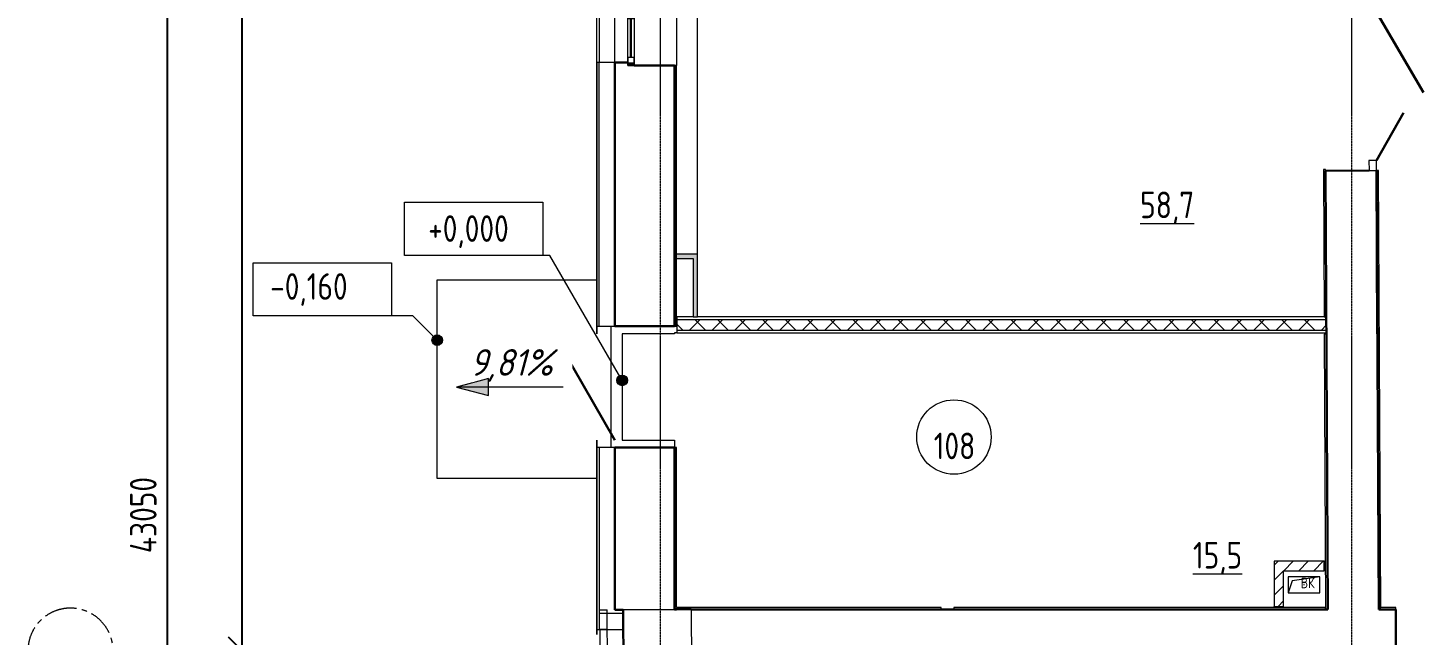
# Model space of a CAD drawing. Header units: millimetres. Extents: x 504091 to 2165846, y 135022 to 442887.
# Drawn here: x 693412 to 706537, y 290725 to 296435 of the extents above; entities that cross this region are included whole.
import ezdxf

# ---------------------------------------------------------------- set-up
doc = ezdxf.new("R2010")
doc.units = ezdxf.units.MM
for name, pattern in [('ADSK_Линия сетки', [25, 20, -2.5, 0, -2.5]), ('ADSK_Штриховая_ш3 п1_5', [4.5, 3, -1.5]), ('осеваяX2', [4, 2.5, -0.5, 0.5, -0.5])]:
    doc.linetypes.add(name, pattern=pattern)
doc.layers.get('Defpoints').update_dxf_attribs({"color": 255})
for name, color, linetype, lineweight in [('_ Окна', 7, 'Continuous', 30), ('Аннотация', 7, 'Continuous', 9), ('Двери', 7, 'Continuous', 20), ('Марки помещений', 7, 'Continuous', 20), ('Обобщенные модели', 7, 'Continuous', 18), ('Окна', 7, 'Continuous', 18), ('Оси', 165, 'осеваяX2', 13), ('отметки', 7, 'Continuous', 20), ('Перекрытие', 7, 'Continuous', 18), ('размеры', 7, 'Continuous', 9), ('Стены внутренние', 7, 'Continuous', 18), ('Стены наружные', 7, 'Continuous', 18), ('Стены несущие', 7, 'Continuous', 30), ('Стены отделка', 7, 'Continuous', 30), ('Стены штриховка', 7, 'Continuous', 18)]:
    doc.layers.add(name, color=color, linetype=linetype, lineweight=lineweight)
doc.layers.add('Линии разделители', color=4, linetype='ADSK_Штриховая_ш3 п1_5', lineweight=40, true_color=0x00ffff)
doc.styles.add('GOST 2.304_new', font='isocpeur.ttf', dxfattribs={"width": 0.9, "oblique": 15})
doc.styles.add('ГОСТ 2.304', font='CS_Gost2304.shx')
doc.dimstyles.new('СПДС', dxfattribs={"dimscale": 100, "dimtxt": 2.5, "dimasz": 2.5, "dimexe": 2, "dimexo": 0.625, "dimgap": 1, "dimtad": 1, "dimdec": 0, "dimrnd": 5, "dimtxsty": 'ГОСТ 2.304', "dimblk": 'OBLIQUE', "dimcen": 2.5, "dimdle": 2, "dimadec": 0, "dimazin": 2, "dimtfac": 0.75, "dimtdec": 0, "dimtmove": 1, "dimatfit": 3, "dimfxl": 0, "dimtolj": 1, "dimarcsym": 0})
pattern_1 = [(45, (705858.08, 270333.52), (-70.7107, 70.7107), [])]

# ---------------------------------------------------------------- blocks, each defined once
blk = doc.blocks.new('Дверь-Alumark_двупольная с глухим окном_S70 - 1600х2100 _алюм_ост_ Д14п EI30-6227666-План 1-го этажа')
at = {"layer": 'Двери', "lineweight": 30}
for p, q in [((-580, 240), (195, 687)), ((830, 240), (384, 497))]:
    blk.add_line(p, q, dxfattribs=at)
at = {"layer": 'Двери'}
for p, q in [((-675, 240), (-675, 170)), ((-580, 240), (-675, 240)), ((-675, 170), (-580, 170)), ((-580, 170), (-580, 240)), ((830, 240), (830, 170)), ((925, 240), (830, 240)), ((830, 170), (925, 170)), ((925, 170), (925, 240))]:
    blk.add_line(p, q, dxfattribs=at)
blk = doc.blocks.new('окно трехпол с фрамугой - 1700-2320_h_ _нов_-2116624-План 1-го этажа')
at = {"layer": '_ Окна', "lineweight": 18}
for p, q in [((-870, 100), (-870, 160)), ((-870, 160), (-790, 160)), ((-790, 160), (-790, 100)), ((-430, 100), (-430, 160)), ((-430, 160), (-370, 160)), ((-370, 160), (-370, 100)), ((370, 100), (370, 160)), ((370, 160), (430, 160)), ((430, 160), (430, 100)), ((790, 160), (790, 100)), ((870, 160), (790, 160)), ((870, 100), (870, 160)), ((-790, 100), (-870, 100)), ((-370, 100), (-430, 100)), ((430, 100), (370, 100)), ((790, 100), (870, 100))]:
    blk.add_line(p, q, dxfattribs=at)
at = {"layer": '_ Окна'}
for p, q in [((-850, 100), (-850, 160)), ((850, 100), (850, 160)), ((-790, 130), (-430, 130)), ((-370, 130), (370, 130)), ((430, 130), (790, 130))]:
    blk.add_line(p, q, dxfattribs=at)
at = {"layer": 'Окна'}
for p, q in [((-870, 160), (-870, 100)), ((-790, 160), (-870, 160)), ((-790, 160), (-430, 160)), ((-370, 160), (-430, 160)), ((-370, 160), (370, 160)), ((430, 160), (370, 160)), ((430, 160), (790, 160)), ((870, 160), (790, 160)), ((870, 100), (870, 160)), ((-870, 100), (-790, 100)), ((-430, 100), (-790, 100)), ((-430, 100), (-370, 100)), ((370, 100), (-370, 100)), ((370, 100), (430, 100)), ((790, 100), (430, 100)), ((790, 100), (870, 100))]:
    blk.add_line(p, q, dxfattribs=at)
blk = doc.blocks.new('AC_Дверь_Однопольная_Стальная - 960х2080h ДН-5п EI30-2649377-План 1-го этажа')
at = {"layer": 'Двери', "lineweight": 30}
blk.add_line((-500, 280), (366, 780), dxfattribs=at)
blk = doc.blocks.new('GM_Отверстие прямоугольное _в плите_ - Отверстие-6229375-План 1-го этажа')
at = {"layer": 'Обобщенные модели'}
for p, q in [((75, 150), (-75, 150)), ((-75, 150), (-75, -150)), ((-75, 150), (-37.5, -112.5)), ((75, 150), (-75, 150)), ((-75, 150), (-75, -150)), ((75, -150), (75, 150)), ((75, -150), (75, 150)), ((-37.5, -112.5), (75, -150)), ((-75, -150), (75, -150)), ((-75, -150), (75, -150))]:
    blk.add_line(p, q, dxfattribs=at)
for start, end in [(0, 180), (180, 360), (240, 0), (0, 105), (195, 210)]:
    blk.add_arc((0, 0), 2.5, start, end, dxfattribs=at)
blk = doc.blocks.new('Ось сетки - Круг_Ø8 мм-8258-План 1-го этажа')
at = {"layer": 'Оси', "lineweight": 20}
for start, end in [(360, 180), (180, 360)]:
    blk.add_arc((0, 0), 4, start, end, dxfattribs=at)
blk = doc.blocks.new('_Oblique')
at = {"color": 0, "linetype": 'ByBlock', "lineweight": -2}
blk.add_line((-0.5, -0.5), (0.5, 0.5), dxfattribs=at)
blk = doc.blocks.new('*D856')
at = {"color": 0, "lineweight": -2, "transparency": 16777216}
for p, q in [((694721, 313579), (694721, 270129)), ((694759, 313379), (694521, 313379)), ((694759, 270329), (694521, 270329))]:
    blk.add_line(p, q, dxfattribs=at)
at = {"layer": 'Defpoints', "color": 0, "lineweight": 20, "transparency": 16777216}
for p in [(694821, 313379), (694721, 270329), (694821, 270329)]:
    blk.add_point(p, dxfattribs=at)
at = {"color": 0, "lineweight": -2, "transparency": 16777216, "xscale": 250, "yscale": 250, "zscale": 250}
for p, rotation in [((694721, 313379), 90), ((694721, 270329), 270)]:
    blk.add_blockref('_Oblique', p, dxfattribs=dict(at, rotation=rotation))
at = {"color": 0, "lineweight": 25, "transparency": 16777216, "insert": (694496, 291854), "char_height": 250, "width": 318.77, "attachment_point": 5, "rotation": 90, "style": 'ГОСТ 2.304', "bg_fill": 3, "box_fill_scale": 1.1, "bg_fill_color": 256, "bg_fill_true_color": 13158600, "bg_fill_transparency": 0}
blk.add_mtext('\\A1;43050', dxfattribs=at)
blk = doc.blocks.new('*D869')
at = {"color": 0, "lineweight": -2, "transparency": 16777216}
for p, q in [((694721, 313579), (694721, 270129)), ((694759, 313379), (694521, 313379)), ((694759, 270329), (694521, 270329))]:
    blk.add_line(p, q, dxfattribs=at)
at = {"layer": 'Defpoints', "color": 0, "lineweight": 20, "transparency": 16777216}
for p in [(694821, 313379), (694721, 270329), (694821, 270329)]:
    blk.add_point(p, dxfattribs=at)
at = {"color": 0, "lineweight": -2, "transparency": 16777216, "xscale": 250, "yscale": 250, "zscale": 250}
for p, rotation in [((694721, 313379), 90), ((694721, 270329), 270)]:
    blk.add_blockref('_Oblique', p, dxfattribs=dict(at, rotation=rotation))
at = {"color": 0, "lineweight": 25, "transparency": 16777216, "insert": (694496, 291854), "char_height": 250, "width": 318.77, "attachment_point": 5, "rotation": 90, "style": 'ГОСТ 2.304', "bg_fill": 3, "box_fill_scale": 1.1, "bg_fill_color": 256, "bg_fill_true_color": 13158600, "bg_fill_transparency": 0}
blk.add_mtext('\\A1;43050', dxfattribs=at)
blk = doc.blocks.new('*D872')
at = {"color": 0, "lineweight": -2, "transparency": 16777216}
for p, q in [((695421, 307079), (695421, 290379)), ((695459, 306879), (695221, 306879)), ((695459, 290579), (695221, 290579))]:
    blk.add_line(p, q, dxfattribs=at)
at = {"layer": 'Defpoints', "color": 0, "lineweight": 20, "transparency": 16777216}
for p in [(695521, 306879), (695421, 290579), (695521, 290579)]:
    blk.add_point(p, dxfattribs=at)
at = {"color": 0, "lineweight": -2, "transparency": 16777216, "xscale": 250, "yscale": 250, "zscale": 250}
for p, rotation in [((695421, 306879), 90), ((695421, 290579), 270)]:
    blk.add_blockref('_Oblique', p, dxfattribs=dict(at, rotation=rotation))
at = {"color": 0, "lineweight": 25, "transparency": 16777216, "insert": (695196, 298729), "char_height": 250, "width": 291.93, "attachment_point": 5, "rotation": 90, "style": 'ГОСТ 2.304', "bg_fill": 3, "box_fill_scale": 1.1, "bg_fill_color": 256, "bg_fill_true_color": 13158600, "bg_fill_transparency": 0}
blk.add_mtext('\\A1;16300', dxfattribs=at)
blk = doc.blocks.new('*D873')
at = {"color": 0, "lineweight": -2, "transparency": 16777216}
for p, q in [((695421, 290779), (695421, 283079)), ((695459, 290579), (695221, 290579)), ((695459, 283279), (695221, 283279))]:
    blk.add_line(p, q, dxfattribs=at)
at = {"layer": 'Defpoints', "color": 0, "lineweight": 20, "transparency": 16777216}
for p in [(695521, 290579), (695421, 283279), (695521, 283279)]:
    blk.add_point(p, dxfattribs=at)
at = {"color": 0, "lineweight": -2, "transparency": 16777216, "xscale": 250, "yscale": 250, "zscale": 250}
for p, rotation in [((695421, 290579), 90), ((695421, 283279), 270)]:
    blk.add_blockref('_Oblique', p, dxfattribs=dict(at, rotation=rotation))
at = {"color": 0, "lineweight": 25, "transparency": 16777216, "insert": (695196, 286929), "char_height": 250, "width": 248.31, "attachment_point": 5, "rotation": 90, "style": 'ГОСТ 2.304', "bg_fill": 3, "box_fill_scale": 1.1, "bg_fill_color": 256, "bg_fill_true_color": 13158600, "bg_fill_transparency": 0}
blk.add_mtext('\\A1;7300', dxfattribs=at)
blk = doc.blocks.new('ADSK_Марка_Помещение_ОдноЗначение - Номер-159740-План 1-го этажа')
at = {"layer": 'Марки помещений'}
blk.add_circle((0, 0), 3.5, dxfattribs=at)
blk = doc.blocks.new('Высотные отметки - Рамка-12095-План 1-го этажа')
at = {"layer": 'Аннотация', "lineweight": 20}
for p, q in [((-6.5, 0), (-6.5, 5)), ((-6.5, 5), (6.5, 5)), ((6.5, 5), (6.5, 0)), ((6.5, 0), (-6.5, 0))]:
    blk.add_line(p, q, dxfattribs=at)

msp = doc.modelspace()

# ---------------------------------------------------------------- hatches: boundary and pattern name
at = {"layer": 'отметки'}
h = msp.add_hatch(color=256, dxfattribs=at)
edge = h.paths.add_edge_path()
edge.add_arc((697259.4721, 293497.8845), 50, 0, 360)
h = msp.add_hatch(color=256, dxfattribs=at)
edge = h.paths.add_edge_path()
edge.add_arc((698998.0993, 293120.5362), 50, 0, 360)
at = {"layer": 'Стены внутренние'}
for points in [[(699510.29, 294265.5757), (699705.29, 294265.5757), (699705.29, 294305.5757), (699510.29, 294305.5757)], [(699665.29, 293718.5198), (699705.29, 293718.5198), (699705.29, 294265.5757), (699665.29, 294265.5757), (699665.29, 294065.3842)]]:
    msp.add_hatch(color=256, dxfattribs=at).paths.add_polyline_path(points)
at = {"layer": 'Стены внутренние', "lineweight": 9}
h = msp.add_hatch(dxfattribs=at)
h.set_pattern_fill('FP_6', color=256, style=0, pattern_type=2)
h.set_pattern_definition([(45, (705858.08, 270333.52), (-106.066, 106.066), []), (135, (705858.08, 270333.52), (-106.066, -106.066), [])])
h.paths.add_polyline_path([(705616.9434, 293593.5198), (705616.4294, 293693.5198), (699512.4801, 293693.5198), (699512.4801, 293593.5198), (705609.2438, 293593.5198)])
at = {"layer": 'Стены внутренние', "lineweight": 9, "true_color": 0x005b00}
h = msp.add_hatch(dxfattribs=at)
h.set_pattern_fill('FP_8', color=98, style=0, pattern_type=2)
h.set_pattern_definition(pattern_1)
h.paths.add_polyline_path([(705596.5734, 291330.8615), (705596.5734, 291418.8615), (705127.5887, 291418.8615), (705127.5887, 291330.8615), (705215.5887, 291330.8615)])
h = msp.add_hatch(dxfattribs=at)
h.set_pattern_fill('FP_8', color=98, style=0, pattern_type=2)
h.set_pattern_definition(pattern_1)
h.paths.add_polyline_path([(705215.5887, 290994.8615), (705215.5887, 291330.8615), (705127.5887, 291330.8615), (705127.5887, 290994.8615)])

# ---------------------------------------------------------------- linework, layer by layer
at = {"layer": 'Линии разделители', "color": 7}
msp.add_line((699510.29, 293693.5198), (699512.4801, 293693.5198), dxfattribs=at)
at = {"layer": 'Оси', "linetype": 'ADSK_Линия сетки'}
for p, q in [((699357.643, 263323.4727), (699357.643, 314443.584)), ((705857.643, 263323.4727), (705857.643, 314443.584))]:
    msp.add_line(p, q, dxfattribs=at)
at = {"layer": 'отметки', "lineweight": 20}
for p, q in [((698319.3901, 294296.0949), (697602.712, 294296.0949)), ((697030.7091, 293726.6474), (696179.997, 293726.6474)), ((697259.4721, 293497.8845), (697030.7091, 293726.6474))]:
    msp.add_line(p, q, dxfattribs=at)
at = {"layer": 'отметки'}
for centre in [(697259.4721, 293497.8845), (698998.0993, 293120.5362)]:
    msp.add_circle(centre, 50, dxfattribs=at)
at = {"layer": 'Перекрытие'}
for p, q in [((699705.29, 294305.5757), (699705.29, 303151.0198)), ((697259.29, 294066.5435), (698760.29, 294066.5435)), ((697259.29, 292198.2859), (697259.29, 294066.5435)), ((698889.9503, 293628.7565), (698889.9503, 292488.7565)), ((699490.29, 293558.7565), (698998.0993, 293558.7565)), ((698998.0993, 293558.7565), (698998.0993, 292558.7565)), ((699512.4801, 293568.5198), (699490.29, 293568.5198)), ((699490.29, 293568.5198), (699490.29, 293558.7565)), ((698998.0993, 292558.7565), (699490.29, 292558.7565)), ((699490.29, 292558.7565), (699490.29, 292488.7565)), ((698760.29, 292198.2859), (697259.29, 292198.2859)), ((705596.5734, 291418.8615), (705608.1212, 291418.8615)), ((705127.5887, 290984.8615), (705127.5887, 290994.8615))]:
    msp.add_line(p, q, dxfattribs=at)
at = {"layer": 'Стены внутренние'}
for p, q in [((699510.29, 297820.2287), (699510.29, 296080.2287)), ((698930.29, 296110.2287), (698930.29, 297790.2287))]:
    msp.add_line(p, q, dxfattribs=at)
at = {"layer": 'Стены наружные'}
for p, q in [((698759.29, 296110.2287), (698759.29, 297790.2287)), ((698760.29, 296110.2287), (698760.29, 297790.2287)), ((698780.29, 297790.2287), (698780.29, 296110.2287)), ((698760.29, 296110.2287), (698759.29, 296110.2287)), ((698839.1844, 290776.9906), (698849.4481, 290777.0536))]:
    msp.add_line(p, q, dxfattribs=at)
at = {"layer": 'Стены несущие'}
for p, q in [((699050.29, 296110.2287), (698930.29, 296110.2287)), ((698930.29, 296110.2287), (698930.29, 293628.7565)), ((699490.29, 296080.2287), (699110.29, 296080.2287)), ((699490.29, 293628.7565), (699490.29, 296080.2287)), ((706019.2384, 295093.5506), (705609.2438, 295091.4432)), ((705609.2438, 295091.4432), (705630.4551, 290964.8615)), ((706110.4614, 290964.8615), (706089.2375, 295093.9104)), ((706089.3136, 295093.9108), (706097.2147, 293558.7166)), ((698930.29, 293628.7565), (699490.29, 293628.7565)), ((699490.29, 292488.7565), (698930.29, 292488.7565)), ((698930.29, 290962.0047), (698930.29, 292488.7565)), ((699490.29, 292488.7565), (699490.29, 290964.0073)), ((706103.9053, 292258.7338), (706110.4614, 290984.8615)), ((698930.29, 290962.0047), (699008.0283, 290962.0047)), ((699015.4425, 289769.6799), (699008.0283, 290962.0047)), ((699647.9976, 290968.9258), (699490.29, 290967.9451)), ((699648.0229, 290964.8615), (699647.9976, 290968.9258)), ((705630.4551, 290964.8615), (699648.0229, 290964.8615)), ((706270, 290964.8615), (706110.4614, 290964.8615)), ((706270, 290454.8615), (706270, 290964.8615))]:
    msp.add_line(p, q, dxfattribs=at)
at = {"layer": 'Стены отделка', "lineweight": 9}
for p, q in [((698759.29, 296110.2287), (698759.29, 293558.7565)), ((698930.29, 296110.2287), (698760.29, 296110.2287)), ((698760.29, 293558.7565), (698760.29, 296110.2287)), ((698780.29, 293628.7565), (698780.29, 296110.2287)), ((699510.29, 296080.2287), (699490.29, 296080.2287)), ((699510.29, 294915.7608), (699510.29, 296080.2287)), ((705610.4694, 295103.3693), (705590.4698, 295103.2591)), ((705590.4698, 295103.2591), (705598.1002, 293718.4096)), ((705618.0999, 293718.5198), (705610.4694, 295103.3693)), ((706109.3134, 295094.0136), (706089.3136, 295093.9108)), ((706130.4612, 290984.9644), (706109.3134, 295094.0136)), ((699490.29, 294915.7608), (699510.29, 294915.7608)), ((699510.29, 294915.5757), (699490.29, 294915.5757)), ((699510.29, 293628.7565), (699510.29, 294915.5757)), ((699705.29, 294305.5757), (699510.29, 294305.5757)), ((699705.29, 293718.5198), (699705.29, 294305.5757)), ((699510.29, 294265.5757), (699665.29, 294265.5757)), ((699665.29, 294265.5757), (699665.29, 293718.5198)), ((698760.29, 293628.7565), (698930.29, 293628.7565)), ((699490.29, 293628.7565), (699510.29, 293628.7565)), ((699665.29, 293718.5198), (699512.4801, 293718.5198)), ((699512.4801, 293718.5198), (699512.4801, 293568.5198)), ((705620.29, 293718.5198), (699705.29, 293718.5198)), ((705598.1002, 293718.4096), (705618.0999, 293718.5198)), ((705620.29, 293568.5198), (705620.29, 293718.5198)), ((698759.29, 293558.7565), (698760.29, 293558.7565)), ((699512.4801, 293568.5198), (705620.29, 293568.5198)), ((705617.135, 293556.2489), (705597.1352, 293556.1461)), ((705597.1352, 293556.1461), (705610.4554, 290964.744)), ((705630.4552, 290964.8468), (705617.135, 293556.2489)), ((706097.2147, 293558.7166), (706103.9053, 292258.7338)), ((698759.29, 292558.7565), (698759.29, 290729.8378)), ((698760.29, 292558.7565), (698759.29, 292558.7565)), ((698760.29, 290729.8378), (698760.29, 292558.7565)), ((698930.29, 292488.7565), (698760.29, 292488.7565)), ((698780.29, 292488.7565), (698780.29, 290777.0536)), ((699510.29, 292488.7565), (699490.29, 292488.7565)), ((699510.29, 290984.8615), (699510.29, 292488.7565)), ((705127.5887, 291418.8615), (705127.5887, 290994.8615)), ((705596.5734, 291418.8615), (705127.5887, 291418.8615)), ((705596.5734, 291330.8615), (705596.5734, 291418.8615)), ((705215.5887, 290994.8615), (705215.5887, 291330.8615)), ((705215.5887, 291330.8615), (705596.5734, 291330.8615)), ((705127.5887, 290994.8615), (705215.5887, 290994.8615)), ((698780.29, 290962.0047), (698858.0254, 290962.0047)), ((699008.2408, 290927.0536), (698780.29, 290927.0536)), ((698865.4454, 289768.7472), (698858.0129, 290964.0135)), ((699008.01, 290964.9463), (698930.29, 290964.463)), ((699008.0283, 290962.0047), (699008.01, 290964.9463)), ((699008.2408, 290777.0536), (699008.2408, 290927.0536)), ((699490.29, 290964.0073), (699510.29, 290964.0073)), ((701995.4154, 290984.8615), (699510.29, 290984.8615)), ((699510.29, 290964.8615), (699648.0229, 290964.8615)), ((699510.29, 290964.0073), (699510.29, 290964.8615)), ((701995.4154, 290964.8615), (701995.4154, 290984.8615)), ((705610.4548, 290984.8615), (702115.4154, 290984.8615)), ((702115.4154, 290984.8615), (702115.4154, 290964.8615)), ((705610.4548, 290964.8615), (705610.4548, 290984.8615)), ((705610.4554, 290964.744), (705630.4552, 290964.8468)), ((706110.4614, 290984.8615), (706130.4612, 290984.9644)), ((706270, 290984.8615), (706110.4614, 290984.8615)), ((706110.4614, 290984.8615), (706110.4614, 290964.8615)), ((706270, 290964.8615), (706270, 290984.8615)), ((698759.29, 290729.8378), (698760.29, 290729.8378)), ((698760.29, 290777.0536), (699008.2408, 290777.0536)), ((698839.1769, 290776.7622), (698789.1779, 290776.4513)), ((698789.1779, 290776.4513), (698795.4467, 289768.3119)), ((698859.1751, 290777.1141), (698839.1755, 290776.9898)), ((698839.1755, 290776.9898), (698839.1769, 290776.7622))]:
    msp.add_line(p, q, dxfattribs=at)
at = {"layer": 'Стены штриховка'}
for p, q in [((699512.4801, 293693.5198), (705620.29, 293693.5198)), ((699665.29, 293718.5198), (699705.29, 293718.5198)), ((699512.4801, 293593.5198), (705620.29, 293593.5198)), ((699490.29, 290962.0047), (699008.0283, 290962.0047)), ((699490.29, 290962.0047), (699490.29, 290964.0073)), ((699648.0229, 290964.8615), (699651.1942, 290454.8615))]:
    msp.add_line(p, q, dxfattribs=at)

# ---------------------------------------------------------------- block references
at = {"layer": 'Двери', "rotation": 270.2945066347904}
msp.add_blockref('Дверь-Alumark_двупольная с глухим окном_S70 - 1600х2100 _алюм_ост_ Д14п EI30-6227666-План 1-го этажа', (705844.4861, 296017.6646), dxfattribs=at)
at = {"layer": 'Двери', "color": 8, "true_color": 0x7f7f7f, "rotation": 90.0000000000001}
msp.add_blockref('AC_Дверь_Однопольная_Стальная - 960х2080h ДН-5п EI30-2649377-План 1-го этажа', (699210.29, 293058.7565), dxfattribs=at)
at = {"layer": 'Марки помещений', "xscale": 99.99999999999993, "yscale": 99.99999999999993, "zscale": 99.99999999999993}
msp.add_blockref('ADSK_Марка_Помещение_ОдноЗначение - Номер-159740-План 1-го этажа', (702117.1302, 292587.4893), dxfattribs=at)
at = {"layer": 'Обобщенные модели', "rotation": 270.0000000000001}
msp.add_blockref('GM_Отверстие прямоугольное _в плите_ - Отверстие-6229375-План 1-го этажа', (705408.0777, 291198.6554), dxfattribs=at)
at = {"layer": 'Окна', "rotation": 90.0000000000001}
msp.add_blockref('окно трехпол с фрамугой - 1700-2320_h_ _нов_-2116624-План 1-го этажа', (699210.29, 296950.2287), dxfattribs=at)
at = {"layer": 'Оси', "lineweight": 20, "xscale": 99.99999999999993, "yscale": 99.99999999999993, "zscale": 99.99999999999993, "rotation": 269.9999999999994}
msp.add_blockref('Ось сетки - Круг_Ø8 мм-8258-План 1-го этажа', (693811.5079, 290578.5198), dxfattribs=at)
at = {"layer": 'отметки', "lineweight": 20, "xscale": 99.99999999999993, "yscale": 99.99999999999993, "zscale": 99.99999999999993}
msp.add_blockref('Высотные отметки - Рамка-12095-План 1-го этажа', (697602.712, 294296.0949), dxfattribs=at)

# ---------------------------------------------------------------- texts
at = {"layer": 'Аннотация', "color": 251, "lineweight": 9, "true_color": 0x4b4b4b, "insert": (705378.1072, 291266.0998), "char_height": 100, "width": 156.348, "attachment_point": 1, "line_spacing_factor": 1.022766, "style": 'ГОСТ 2.304'}
msp.add_mtext('\\pt360,720,1080,1440,1800,2160,2520,2880,3240,3600,3960,4320,4680,5040,5400,5760,6120,6480,6840,7200,7560,7920,8280,8640,9000,9360,9720,10080,10440,10800,11160,11520;ВК', dxfattribs=at)
at = {"layer": 'Марки помещений', "lineweight": 9, "char_height": 250, "attachment_point": 5, "line_spacing_factor": 1.022766, "style": 'ГОСТ 2.304'}
for s, insert, width in [('\\pt450,900,1350,1800,2250,2700,3150,3600,4050,4500,4950,5400,5850,6300,6750,7200,7650,8100,8550,9000,9450,9900,10350,10800,11250,11700,12150,12600,13050,13500,13950,14400;{\\L58,7}', (704121.7091, 294741.3811), 566.1), ('\\pt450,900,1350,1800,2250,2700,3150,3600,4050,4500,4950,5400,5850,6300,6750,7200,7650,8100,8550,9000,9450,9900,10350,10800,11250,11700,12150,12600,13050,13500,13950,14400;108', (702122.0729, 292503.9076), 441), ('\\pt450,900,1350,1800,2250,2700,3150,3600,4050,4500,4950,5400,5850,6300,6750,7200,7650,8100,8550,9000,9450,9900,10350,10800,11250,11700,12150,12600,13050,13500,13950,14400;{\\L15,5}', (704594.9125, 291447.0207), 518.4)]:
    msp.add_mtext(s, dxfattribs=dict(at, insert=insert, width=width))
at = {"layer": 'отметки', "lineweight": 20, "char_height": 250, "attachment_point": 1, "line_spacing_factor": 1.022761, "style": 'ГОСТ 2.304'}
for s, insert, width in [('+0,000', (697174.0359, 294672.802), 1028.822569), ('-0,160', (695688.6847, 294128.4097), 977.532294)]:
    msp.add_mtext(s, dxfattribs=dict(at, insert=insert, width=width))

# ---------------------------------------------------------------- dimensions: what is measured, and where the dimension line sits
at = {"lineweight": 25}
for base, p1, p2, picture, middle in [((694721.0772, 270328.5198), (694821.0621, 313378.5198), (694821.0621, 270328.5198), '*D856', (694496.0772, 291853.5198)), ((695421.0772, 290578.5198), (695521.0621, 306878.5198), (695521.0621, 290578.5198), '*D872', (695196.0772, 298728.5198))]:
    dim = msp.add_linear_dim(base=base, p1=p1, p2=p2, angle=90, dimstyle='СПДС', dxfattribs=at)
    dim.commit()
    dim.dimension.update_dxf_attribs({"geometry": picture, "text_midpoint": middle})

# ---------------------------------------------------------------- next in the draw order: block references
at = {"layer": 'отметки', "lineweight": 20, "xscale": 99.99999999999993, "yscale": 99.99999999999993, "zscale": 99.99999999999993}
msp.add_blockref('Высотные отметки - Рамка-12095-План 1-го этажа', (696179.997, 293726.6474), dxfattribs=at)

# ---------------------------------------------------------------- next in the draw order: texts
at = {"layer": 'размеры', "lineweight": 20, "insert": (697567.6306, 293413.9675), "char_height": 250, "width": 899.088344, "attachment_point": 1, "line_spacing_factor": 1.022761, "style": 'GOST 2.304_new', "bg_fill": 3, "box_fill_scale": 1.25, "bg_fill_color": 256, "bg_fill_true_color": 13158600, "bg_fill_transparency": 0}
msp.add_mtext('9,81%', dxfattribs=at)

# ---------------------------------------------------------------- next in the draw order: dimensions: what is measured, and where the dimension line sits
at = {"lineweight": 25}
for base, p1, p2, picture, middle in [((694721.0772, 270328.5198), (694821.0621, 313378.5198), (694821.0621, 270328.5198), '*D869', (694496.0772, 291853.5198)), ((695421.0772, 283278.5198), (695521.0621, 290578.5198), (695521.0621, 283278.5198), '*D873', (695196.0772, 286928.5198))]:
    dim = msp.add_linear_dim(base=base, p1=p1, p2=p2, angle=90, dimstyle='СПДС', dxfattribs=at)
    dim.commit()
    dim.dimension.update_dxf_attribs({"geometry": picture, "text_midpoint": middle})

# ---------------------------------------------------------------- next in the draw order: hatches: boundary and pattern name
at = {"layer": 'размеры'}
msp.add_hatch(color=256, dxfattribs=at).paths.add_polyline_path([(697440.1236, 293057.2604), (697740.1236, 292976.8757), (697740.1236, 293137.6452)])

# ---------------------------------------------------------------- next in the draw order: linework, layer by layer
at = {"layer": 'отметки', "lineweight": 20}
msp.add_line((698998.0993, 293120.5362), (698319.3901, 294296.0949), dxfattribs=at)
at = {"layer": 'размеры'}
for p, q in [((697740.1236, 293137.6452), (697440.1236, 293057.2604)), ((697740.1236, 292976.8757), (697740.1236, 293137.6452)), ((697440.1236, 293057.2604), (697740.1236, 292976.8757))]:
    msp.add_line(p, q, dxfattribs=at)
at = {"layer": 'размеры', "lineweight": 20}
msp.add_line((698444.3779, 293057.2604), (697440.1236, 293057.2604), dxfattribs=at)

doc.saveas('drawing.dxf')
